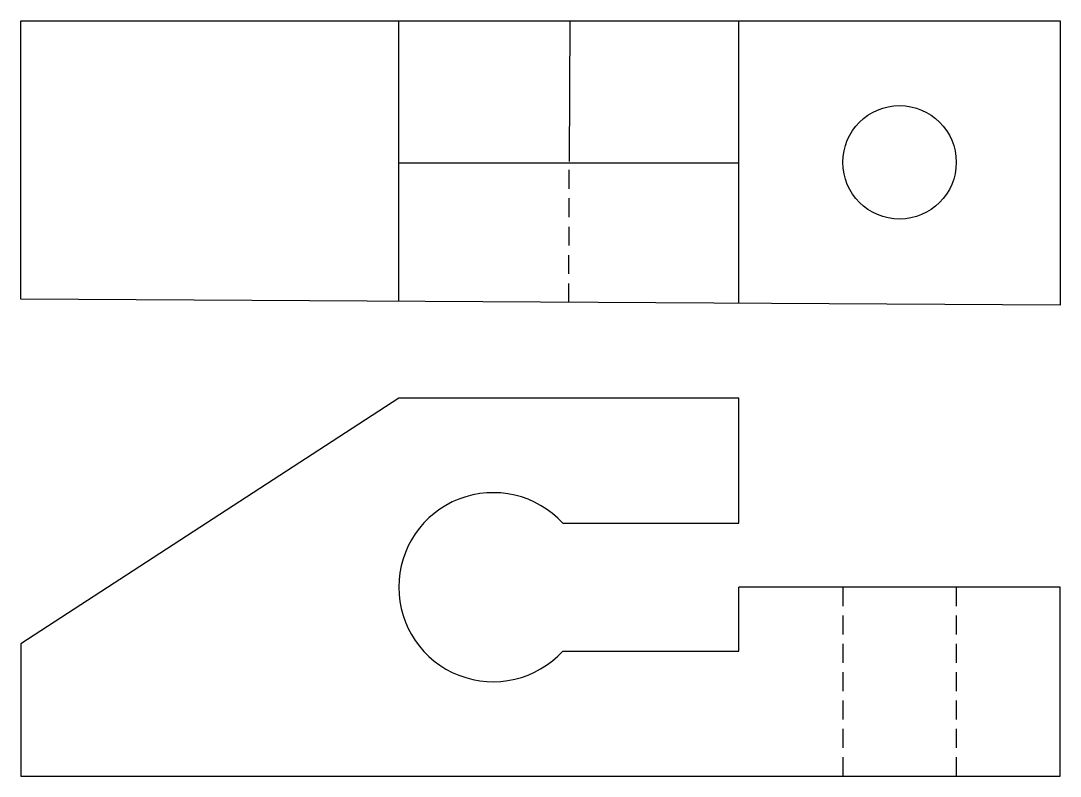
# Model space of a CAD drawing. Header units: inches. Extents: x 5 to 32.5, y 5 to 25.
import ezdxf

# ---------------------------------------------------------------- set-up
doc = ezdxf.new("R2010")
doc.units = ezdxf.units.IN
doc.header["$MEASUREMENT"] = 0
doc.linetypes.add('HIDDENX2', pattern=[0.75, 0.5, -0.25])
doc.layers.add('Hidden', color=3, linetype='HIDDENX2')
doc.layers.add('Visible', color=2, linetype='Continuous')

msp = doc.modelspace()

# ---------------------------------------------------------------- linework, layer by layer
at = {"layer": 'Hidden'}
for p, q in [((26.75, 10), (26.75, 5)), ((29.75, 10), (29.75, 5))]:
    msp.add_line(p, q, dxfattribs=at)
msp.add_lwpolyline([(19.5, 17.536), (19.511, 21.259)], dxfattribs=at)
at = {"layer": 'Visible'}
for points in [[(5, 17.62), (5, 24.982), (32.5, 24.982), (32.5, 17.461), (5, 17.62)], [(15, 17.562), (15, 24.982)], [(19.522, 24.982), (19.511, 21.259)], [(24, 17.51), (24, 24.982)], [(15, 21.221), (24, 21.221)], [(24, 11.69), (24, 15), (15, 15), (5, 8.5), (5, 5), (32.5, 5), (32.5, 10), (24, 10)], [(19.342, 11.69), (24, 11.69)], [(19.342, 8.31), (24, 8.31), (24, 10)]]:
    msp.add_lwpolyline(points, dxfattribs=at)
msp.add_circle((28.25, 21.238), 1.5, dxfattribs=at)
msp.add_arc((17.5, 10), 2.5, 42.5329, 317.4671, dxfattribs=at)

doc.saveas('drawing.dxf')
